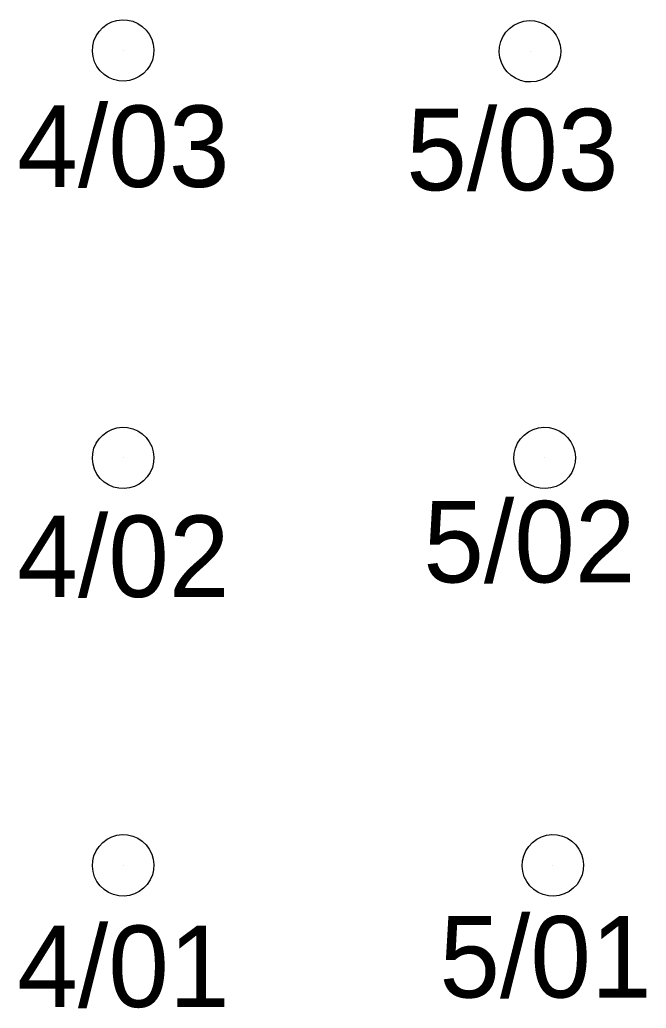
# Model space of a CAD drawing. Extents: x 858 to 5197, y 2407 to 5245.
# Drawn here: x 1012.3 to 1089.1, y 2407.5 to 2528.8 of the extents above; entities that cross this region are included whole.
import ezdxf

# ---------------------------------------------------------------- set-up
doc = ezdxf.new("R2010")
doc.units = 0
doc.layers.add('Augers', color=7, linetype='Continuous')
doc.layers.add('Quadrats', color=7, linetype='Continuous')

msp = doc.modelspace()

# ---------------------------------------------------------------- linework, layer by layer
at = {"layer": 'Augers'}
for p, q in [((1025, 2525), (1025, 2525)), ((1074.9, 2524.9), (1074.9, 2524.9)), ((1025, 2475), (1025, 2475)), ((1076.69, 2475), (1076.69, 2475)), ((1025, 2425), (1025, 2425)), ((1077.7, 2425), (1077.7, 2425))]:
    msp.add_line(p, q, dxfattribs=at)
at = {"layer": 'Quadrats'}
for p, q in [((1022.49, 2527.81), (1023.02, 2528.21)), ((1023.02, 2528.21), (1023.61, 2528.5)), ((1023.61, 2528.5), (1024.24, 2528.69)), ((1024.24, 2528.69), (1024.89, 2528.77)), ((1024.89, 2528.77), (1025.54, 2528.73)), ((1025.54, 2528.73), (1026.18, 2528.58)), ((1026.18, 2528.58), (1026.79, 2528.32)), ((1026.79, 2528.32), (1027.33, 2527.96)), ((1027.33, 2527.96), (1027.81, 2527.51)), ((1072.39, 2527.71), (1072.92, 2528.11)), ((1072.92, 2528.11), (1073.51, 2528.4)), ((1073.51, 2528.4), (1074.14, 2528.59)), ((1074.14, 2528.59), (1074.79, 2528.67)), ((1074.79, 2528.67), (1075.44, 2528.63)), ((1075.44, 2528.63), (1076.08, 2528.48)), ((1076.08, 2528.48), (1076.69, 2528.22)), ((1076.69, 2528.22), (1077.23, 2527.86)), ((1021.42, 2526.18), (1021.68, 2526.79)), ((1021.68, 2526.79), (1022.04, 2527.33)), ((1022.04, 2527.33), (1022.49, 2527.81)), ((1027.81, 2527.51), (1028.21, 2526.98)), ((1028.21, 2526.98), (1028.5, 2526.39)), ((1071.32, 2526.08), (1071.58, 2526.69)), ((1071.58, 2526.69), (1071.94, 2527.23)), ((1071.94, 2527.23), (1072.39, 2527.71)), ((1077.23, 2527.86), (1077.71, 2527.41)), ((1077.71, 2527.41), (1078.11, 2526.88)), ((1078.11, 2526.88), (1078.4, 2526.29)), ((1021.23, 2524.89), (1021.27, 2525.54)), ((1021.27, 2525.54), (1021.42, 2526.18)), ((1028.5, 2526.39), (1028.69, 2525.76)), ((1028.69, 2525.76), (1028.77, 2525.11)), ((1071.17, 2525.44), (1071.32, 2526.08)), ((1078.4, 2526.29), (1078.59, 2525.66)), ((1078.59, 2525.66), (1078.67, 2525.01)), ((1021.31, 2524.24), (1021.23, 2524.89)), ((1028.73, 2524.46), (1028.58, 2523.82)), ((1028.77, 2525.11), (1028.73, 2524.46)), ((1071.13, 2524.79), (1071.17, 2525.44)), ((1071.21, 2524.14), (1071.13, 2524.79)), ((1078.63, 2524.36), (1078.48, 2523.72)), ((1078.67, 2525.01), (1078.63, 2524.36)), ((1021.5, 2523.61), (1021.31, 2524.24)), ((1021.79, 2523.02), (1021.5, 2523.61)), ((1028.32, 2523.21), (1027.96, 2522.67)), ((1028.58, 2523.82), (1028.32, 2523.21)), ((1071.4, 2523.51), (1071.21, 2524.14)), ((1071.69, 2522.92), (1071.4, 2523.51)), ((1078.22, 2523.11), (1077.86, 2522.57)), ((1078.48, 2523.72), (1078.22, 2523.11)), ((1022.19, 2522.49), (1021.79, 2523.02)), ((1022.67, 2522.04), (1022.19, 2522.49)), ((1023.21, 2521.68), (1022.67, 2522.04)), ((1027.51, 2522.19), (1026.98, 2521.79)), ((1027.96, 2522.67), (1027.51, 2522.19)), ((1072.09, 2522.39), (1071.69, 2522.92)), ((1072.57, 2521.94), (1072.09, 2522.39)), ((1073.11, 2521.58), (1072.57, 2521.94)), ((1077.41, 2522.09), (1076.88, 2521.69)), ((1077.86, 2522.57), (1077.41, 2522.09)), ((1023.82, 2521.42), (1023.21, 2521.68)), ((1024.46, 2521.27), (1023.82, 2521.42)), ((1025.11, 2521.23), (1024.46, 2521.27)), ((1025.76, 2521.31), (1025.11, 2521.23)), ((1026.39, 2521.5), (1025.76, 2521.31)), ((1026.98, 2521.79), (1026.39, 2521.5)), ((1073.72, 2521.32), (1073.11, 2521.58)), ((1074.36, 2521.17), (1073.72, 2521.32)), ((1075.01, 2521.13), (1074.36, 2521.17)), ((1075.66, 2521.21), (1075.01, 2521.13)), ((1076.29, 2521.4), (1075.66, 2521.21)), ((1076.88, 2521.69), (1076.29, 2521.4)), ((1022.49, 2477.81), (1023.02, 2478.21)), ((1023.02, 2478.21), (1023.61, 2478.5)), ((1023.61, 2478.5), (1024.24, 2478.69)), ((1024.24, 2478.69), (1024.89, 2478.77)), ((1024.89, 2478.77), (1025.54, 2478.73)), ((1025.54, 2478.73), (1026.18, 2478.58)), ((1026.18, 2478.58), (1026.79, 2478.32)), ((1026.79, 2478.32), (1027.33, 2477.96)), ((1074.19, 2477.81), (1074.71, 2478.21)), ((1074.71, 2478.21), (1075.3, 2478.5)), ((1075.3, 2478.5), (1075.93, 2478.69)), ((1075.93, 2478.69), (1076.58, 2478.77)), ((1076.58, 2478.77), (1077.24, 2478.73)), ((1077.24, 2478.73), (1077.87, 2478.58)), ((1077.87, 2478.58), (1078.48, 2478.32)), ((1078.48, 2478.32), (1079.03, 2477.96)), ((1021.68, 2476.79), (1022.04, 2477.33)), ((1022.04, 2477.33), (1022.49, 2477.81)), ((1027.33, 2477.96), (1027.81, 2477.51)), ((1027.81, 2477.51), (1028.21, 2476.98)), ((1028.21, 2476.98), (1028.5, 2476.39)), ((1073.37, 2476.79), (1073.73, 2477.33)), ((1073.73, 2477.33), (1074.19, 2477.81)), ((1079.03, 2477.96), (1079.5, 2477.51)), ((1079.5, 2477.51), (1079.9, 2476.98)), ((1079.9, 2476.98), (1080.19, 2476.39)), ((1021.27, 2475.54), (1021.42, 2476.18)), ((1021.42, 2476.18), (1021.68, 2476.79)), ((1028.5, 2476.39), (1028.69, 2475.76)), ((1028.69, 2475.76), (1028.77, 2475.11)), ((1072.96, 2475.54), (1073.11, 2476.18)), ((1073.11, 2476.18), (1073.37, 2476.79)), ((1080.19, 2476.39), (1080.38, 2475.76)), ((1080.38, 2475.76), (1080.46, 2475.11)), ((1021.23, 2474.89), (1021.27, 2475.54)), ((1021.31, 2474.24), (1021.23, 2474.89)), ((1028.77, 2475.11), (1028.73, 2474.46)), ((1072.93, 2474.89), (1072.96, 2475.54)), ((1073, 2474.24), (1072.93, 2474.89)), ((1080.46, 2475.11), (1080.42, 2474.46)), ((1021.5, 2473.61), (1021.31, 2474.24)), ((1021.79, 2473.02), (1021.5, 2473.61)), ((1028.58, 2473.82), (1028.32, 2473.21)), ((1028.73, 2474.46), (1028.58, 2473.82)), ((1073.19, 2473.61), (1073, 2474.24)), ((1073.49, 2473.02), (1073.19, 2473.61)), ((1080.27, 2473.82), (1080.01, 2473.21)), ((1080.42, 2474.46), (1080.27, 2473.82)), ((1022.19, 2472.49), (1021.79, 2473.02)), ((1022.67, 2472.04), (1022.19, 2472.49)), ((1027.51, 2472.19), (1026.98, 2471.79)), ((1027.96, 2472.67), (1027.51, 2472.19)), ((1028.32, 2473.21), (1027.96, 2472.67)), ((1073.88, 2472.49), (1073.49, 2473.02)), ((1074.36, 2472.04), (1073.88, 2472.49)), ((1079.2, 2472.19), (1078.67, 2471.79)), ((1079.65, 2472.67), (1079.2, 2472.19)), ((1080.01, 2473.21), (1079.65, 2472.67)), ((1023.21, 2471.68), (1022.67, 2472.04)), ((1023.82, 2471.42), (1023.21, 2471.68)), ((1024.46, 2471.27), (1023.82, 2471.42)), ((1025.11, 2471.23), (1024.46, 2471.27)), ((1025.76, 2471.31), (1025.11, 2471.23)), ((1026.39, 2471.5), (1025.76, 2471.31)), ((1026.98, 2471.79), (1026.39, 2471.5)), ((1074.91, 2471.68), (1074.36, 2472.04)), ((1075.51, 2471.42), (1074.91, 2471.68)), ((1076.15, 2471.27), (1075.51, 2471.42)), ((1076.8, 2471.23), (1076.15, 2471.27)), ((1077.46, 2471.31), (1076.8, 2471.23)), ((1078.09, 2471.5), (1077.46, 2471.31)), ((1078.67, 2471.79), (1078.09, 2471.5)), ((1023.02, 2428.21), (1023.61, 2428.5)), ((1023.61, 2428.5), (1024.24, 2428.69)), ((1024.24, 2428.69), (1024.89, 2428.77)), ((1024.89, 2428.77), (1025.54, 2428.73)), ((1025.54, 2428.73), (1026.18, 2428.58)), ((1026.18, 2428.58), (1026.79, 2428.32)), ((1075.72, 2428.21), (1076.3, 2428.5)), ((1076.3, 2428.5), (1076.93, 2428.69)), ((1076.93, 2428.69), (1077.59, 2428.77)), ((1077.59, 2428.77), (1078.24, 2428.73)), ((1078.24, 2428.73), (1078.88, 2428.58)), ((1078.88, 2428.58), (1079.48, 2428.32)), ((1021.68, 2426.79), (1022.04, 2427.33)), ((1022.04, 2427.33), (1022.49, 2427.81)), ((1022.49, 2427.81), (1023.02, 2428.21)), ((1026.79, 2428.32), (1027.33, 2427.96)), ((1027.33, 2427.96), (1027.81, 2427.51)), ((1027.81, 2427.51), (1028.21, 2426.98)), ((1074.38, 2426.79), (1074.74, 2427.33)), ((1074.74, 2427.33), (1075.19, 2427.81)), ((1075.19, 2427.81), (1075.72, 2428.21)), ((1079.48, 2428.32), (1080.03, 2427.96)), ((1080.03, 2427.96), (1080.51, 2427.51)), ((1080.51, 2427.51), (1080.9, 2426.98)), ((1021.27, 2425.54), (1021.42, 2426.18)), ((1021.42, 2426.18), (1021.68, 2426.79)), ((1028.21, 2426.98), (1028.5, 2426.39)), ((1028.5, 2426.39), (1028.69, 2425.76)), ((1073.97, 2425.54), (1074.12, 2426.18)), ((1074.12, 2426.18), (1074.38, 2426.79)), ((1080.9, 2426.98), (1081.2, 2426.39)), ((1081.2, 2426.39), (1081.39, 2425.76)), ((1021.23, 2424.89), (1021.27, 2425.54)), ((1021.31, 2424.24), (1021.23, 2424.89)), ((1028.69, 2425.76), (1028.77, 2425.11)), ((1028.77, 2425.11), (1028.73, 2424.46)), ((1073.93, 2424.89), (1073.97, 2425.54)), ((1074.01, 2424.24), (1073.93, 2424.89)), ((1081.39, 2425.76), (1081.46, 2425.11)), ((1081.46, 2425.11), (1081.43, 2424.46)), ((1021.5, 2423.61), (1021.31, 2424.24)), ((1021.79, 2423.02), (1021.5, 2423.61)), ((1028.58, 2423.82), (1028.32, 2423.21)), ((1028.73, 2424.46), (1028.58, 2423.82)), ((1074.2, 2423.61), (1074.01, 2424.24)), ((1074.49, 2423.02), (1074.2, 2423.61)), ((1081.28, 2423.82), (1081.02, 2423.21)), ((1081.43, 2424.46), (1081.28, 2423.82)), ((1022.19, 2422.49), (1021.79, 2423.02)), ((1022.67, 2422.04), (1022.19, 2422.49)), ((1027.96, 2422.67), (1027.51, 2422.19)), ((1028.32, 2423.21), (1027.96, 2422.67)), ((1074.89, 2422.49), (1074.49, 2423.02)), ((1075.36, 2422.04), (1074.89, 2422.49)), ((1080.66, 2422.67), (1080.2, 2422.19)), ((1081.02, 2423.21), (1080.66, 2422.67)), ((1023.21, 2421.68), (1022.67, 2422.04)), ((1023.82, 2421.42), (1023.21, 2421.68)), ((1024.46, 2421.27), (1023.82, 2421.42)), ((1025.11, 2421.23), (1024.46, 2421.27)), ((1025.76, 2421.31), (1025.11, 2421.23)), ((1026.39, 2421.5), (1025.76, 2421.31)), ((1026.98, 2421.79), (1026.39, 2421.5)), ((1027.51, 2422.19), (1026.98, 2421.79)), ((1075.91, 2421.68), (1075.36, 2422.04)), ((1076.52, 2421.42), (1075.91, 2421.68)), ((1077.15, 2421.27), (1076.52, 2421.42)), ((1077.81, 2421.23), (1077.15, 2421.27)), ((1078.46, 2421.31), (1077.81, 2421.23)), ((1079.09, 2421.5), (1078.46, 2421.31)), ((1079.68, 2421.79), (1079.09, 2421.5)), ((1080.2, 2422.19), (1079.68, 2421.79))]:
    msp.add_line(p, q, dxfattribs=at)

# ---------------------------------------------------------------- texts
at = {"layer": 'Augers'}
for s, p in [('4/03', (1012.02, 2508.25)), ('5/03', (1059.72, 2507.84)), ('5/02', (1061.81, 2459.72)), ('4/02', (1012.02, 2457.93)), ('5/01', (1063.78, 2408.78)), ('4/01', (1012.02, 2407.61))]:
    msp.add_text(s, height=10, dxfattribs=at).set_placement(p)

doc.saveas('drawing.dxf')
